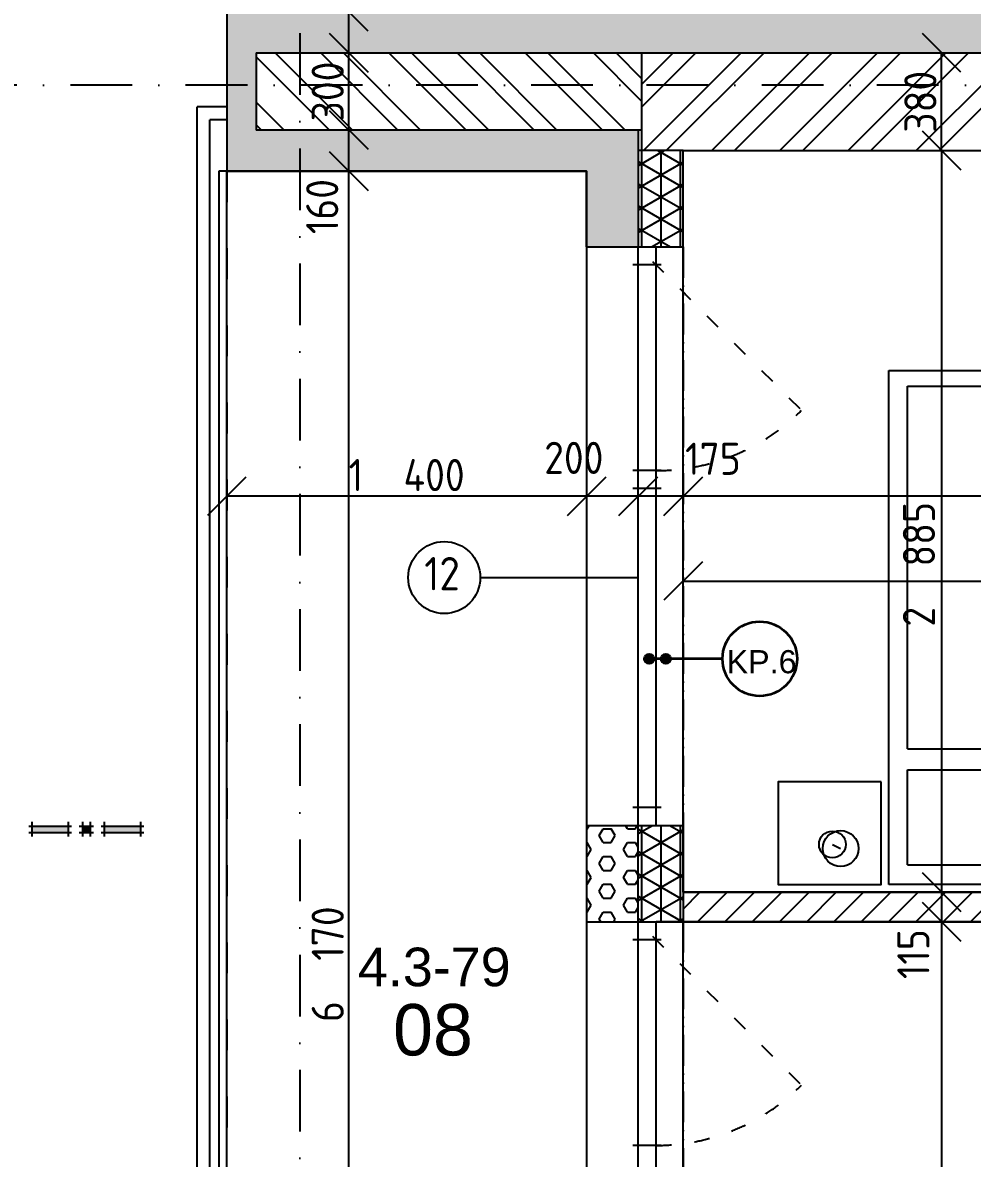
# Model space of a CAD drawing. Extents: x 4511820 to 5180432, y -1526536 to -944957.
# Drawn here: x 5094979 to 5098672, y -1027468 to -1023051 of the extents above; entities that cross this region are included whole.
import ezdxf

# ---------------------------------------------------------------- set-up
doc = ezdxf.new("R2010")
doc.units = 0
doc.header["$MEASUREMENT"] = 0
for name, pattern in [('ACAD_ISO03W100', [30, 12, -18]), ('ACAD_ISO12W100', [22, 12, -3, 0.5, -3, 0.5, -3]), ('BODKOCIARKOVANA_3', [5.6, 3, -1.3, 0, -1.3])]:
    doc.linetypes.add(name, pattern=pattern)
doc.layers.get('0').update_dxf_attribs({"linetype": 'CONTINUOUS'})
doc.layers.get('Defpoints').update_dxf_attribs({"color": 61, "linetype": 'CONTINUOUS'})
for name, color, linetype in [('KÓTY', 4, 'CONTINUOUS'), ('MÚRY', 1, 'CONTINUOUS'), ('OKNÁ', 143, 'CONTINUOUS'), ('osi', 253, 'CONTINUOUS'), ('Plochy', 41, 'CONTINUOUS'), ('POPIS', 7, 'CONTINUOUS'), ('POZEMOK', 7, 'CONTINUOUS'), ('TENKÁ', 7, 'CONTINUOUS'), ('ZARIADENIE', 47, 'CONTINUOUS'), ('ŠRAFY', 82, 'CONTINUOUS')]:
    doc.layers.add(name, color=color, linetype=linetype)
doc.layers.add('preklady', color=74, linetype='CONTINUOUS', lineweight=35)
doc.styles.add('ARIAL', font='arial.ttf')
doc.styles.add('STYLE1', font='isocp.shx')
doc.dimstyles.new('STANDARD-50', dxfattribs={"dimtxt": 125, "dimasz": 150, "dimexe": 10, "dimexo": 200, "dimgap": 20, "dimtad": 1, "dimdsep": 46, "dimlunit": 6, "dimtxsty": 'STYLE1', "dimblk1": 'OBLIQUE', "dimblk2": 'OBLIQUE', "dimsah": 1, "dimcen": 2.5, "dimse1": 1, "dimse2": 1, "dimadec": 0, "dimazin": 0, "dimtfac": 1, "dimtmove": 1, "dimatfit": 3, "dimldrblk": 'OBLIQUE', "dimfxl": 1, "dimtolj": 1, "dimtzin": 0, "dimarcsym": 0})
pattern_1 = [(0, (584112, 0), (0, 54.12658774), [31.25, -62.5]), (120, (584112, 0), (-46.875, -27.06329387), [31.25, -62.5]), (60, (584143.25, 0), (-46.875, 27.06329387), [31.25, -62.5])]
pattern_2 = [(90, (584112, 0), (-75, 5e-15), []), (150, (584112, 0), (-37.5, -64.9519053), []), (210, (584112, 0), (37.5, -64.9519053), [])]

# ---------------------------------------------------------------- blocks, each defined once
blk = doc.blocks.new('_OBLIQUE')
at = {"color": 0, "linetype": 'ByBlock'}
blk.add_line((-0.5, -0.5), (0.5, 0.5), dxfattribs=at)
blk = doc.blocks.new('*D12785')
at = {"layer": 'Defpoints', "color": 0}
for p in [(5092116, -1023293.2), (5096057.5, -1023293.2), (5096057.5, -1028033.2)]:
    blk.add_point(p, dxfattribs=at)
at = {"layer": 'KÓTY', "color": 0, "lineweight": -2}
blk.add_line((5092116, -1028033.2), (5092116, -1023293.2), dxfattribs=at)
at = {"layer": 'KÓTY', "color": 0, "linetype": 'ByBlock', "lineweight": -2, "xscale": 150, "yscale": 150, "zscale": 150}
for p, rotation in [((5092116, -1023293.2), 90), ((5092116, -1028033.2), 270)]:
    blk.add_blockref('_OBLIQUE', p, dxfattribs=dict(at, rotation=rotation))
at = {"layer": 'KÓTY', "color": 0, "insert": (5092033.5, -1025663.2), "char_height": 125, "attachment_point": 5, "rotation": 90, "style": 'STYLE1'}
blk.add_mtext('\\A1;4ﾠ740', dxfattribs=at)
blk = doc.blocks.new('*D12786')
at = {"layer": 'Defpoints', "color": 0}
for p in [(5092116, -1023168.2), (5095887.5, -1023168.2), (5095887.5, -1023293.2)]:
    blk.add_point(p, dxfattribs=at)
at = {"layer": 'KÓTY', "color": 0, "lineweight": -2}
blk.add_line((5092116, -1023293.2), (5092116, -1023168.2), dxfattribs=at)
at = {"layer": 'KÓTY', "color": 0, "linetype": 'ByBlock', "lineweight": -2, "xscale": 150, "yscale": 150, "zscale": 150}
for p, rotation in [((5092116, -1023168.2), 90), ((5092116, -1023293.2), 270)]:
    blk.add_blockref('_OBLIQUE', p, dxfattribs=dict(at, rotation=rotation))
at = {"layer": 'KÓTY', "color": 0, "insert": (5091975.5, -1023358.5), "char_height": 125, "attachment_point": 5, "rotation": 90, "style": 'STYLE1'}
blk.add_mtext('\\A1;125', dxfattribs=at)
blk = doc.blocks.new('*D12787')
at = {"layer": 'Defpoints', "color": 0}
for p in [(5091766, -1023548.2), (5097547.5, -1023548.2), (5097547.5, -1029828.2)]:
    blk.add_point(p, dxfattribs=at)
at = {"layer": 'KÓTY', "color": 0, "lineweight": -2}
blk.add_line((5091766, -1029828.2), (5091766, -1023548.2), dxfattribs=at)
at = {"layer": 'KÓTY', "color": 0, "linetype": 'ByBlock', "lineweight": -2, "xscale": 150, "yscale": 150, "zscale": 150}
for p, rotation in [((5091766, -1023548.2), 90), ((5091766, -1029828.2), 270)]:
    blk.add_blockref('_OBLIQUE', p, dxfattribs=dict(at, rotation=rotation))
at = {"layer": 'KÓTY', "color": 0, "insert": (5091683.5, -1026688.2), "char_height": 125, "attachment_point": 5, "rotation": 90, "style": 'STYLE1'}
blk.add_mtext('\\A1;6ﾠ280', dxfattribs=at)
blk = doc.blocks.new('*D12788')
at = {"layer": 'Defpoints', "color": 0}
for p in [(5091766, -1023168.2), (5097547.5, -1023168.2), (5097547.5, -1023548.2)]:
    blk.add_point(p, dxfattribs=at)
at = {"layer": 'KÓTY', "color": 0, "lineweight": -2}
blk.add_line((5091766, -1023548.2), (5091766, -1023168.2), dxfattribs=at)
at = {"layer": 'KÓTY', "color": 0, "linetype": 'ByBlock', "lineweight": -2, "xscale": 150, "yscale": 150, "zscale": 150}
for p, rotation in [((5091766, -1023168.2), 90), ((5091766, -1023548.2), 270)]:
    blk.add_blockref('_OBLIQUE', p, dxfattribs=dict(at, rotation=rotation))
at = {"layer": 'KÓTY', "color": 0, "insert": (5091683.5, -1023358.2), "char_height": 125, "attachment_point": 5, "rotation": 90, "style": 'STYLE1'}
blk.add_mtext('\\A1;380', dxfattribs=at)
blk = doc.blocks.new('*D12789')
at = {"layer": 'Defpoints', "color": 0}
for p in [(5095887.5, -1023168.2), (5092816, -1023468.2), (5095887.5, -1023468.2)]:
    blk.add_point(p, dxfattribs=at)
at = {"layer": 'KÓTY', "color": 0, "lineweight": -2}
blk.add_line((5092816, -1023168.2), (5092816, -1023468.2), dxfattribs=at)
at = {"layer": 'KÓTY', "color": 0, "linetype": 'ByBlock', "lineweight": -2, "xscale": 150, "yscale": 150, "zscale": 150}
for p, rotation in [((5092816, -1023168.2), 90), ((5092816, -1023468.2), 270)]:
    blk.add_blockref('_OBLIQUE', p, dxfattribs=dict(at, rotation=rotation))
at = {"layer": 'KÓTY', "color": 0, "insert": (5092733.5, -1023318.2), "char_height": 125, "attachment_point": 5, "rotation": 90, "style": 'STYLE1'}
blk.add_mtext('\\A1;300', dxfattribs=at)
blk = doc.blocks.new('*D12791')
at = {"layer": 'Defpoints', "color": 0}
for p in [(5097372.5, -1023468.2), (5092816, -1023923.2), (5097372.5, -1023923.2)]:
    blk.add_point(p, dxfattribs=at)
at = {"layer": 'KÓTY', "color": 0, "lineweight": -2}
blk.add_line((5092816, -1023468.2), (5092816, -1023923.2), dxfattribs=at)
at = {"layer": 'KÓTY', "color": 0, "linetype": 'ByBlock', "lineweight": -2, "xscale": 150, "yscale": 150, "zscale": 150}
for p, rotation in [((5092816, -1023468.2), 90), ((5092816, -1023923.2), 270)]:
    blk.add_blockref('_OBLIQUE', p, dxfattribs=dict(at, rotation=rotation))
at = {"layer": 'KÓTY', "color": 0, "insert": (5092733.5, -1023695.7), "char_height": 125, "attachment_point": 5, "rotation": 90, "style": 'STYLE1'}
blk.add_mtext('\\A1;455', dxfattribs=at)
blk = doc.blocks.new('*D12792')
at = {"layer": 'Defpoints', "color": 0}
for p in [(5097547.5, -1023923.2), (5092816, -1026173.2), (5097547.5, -1026173.2)]:
    blk.add_point(p, dxfattribs=at)
at = {"layer": 'KÓTY', "color": 0, "lineweight": -2}
blk.add_line((5092816, -1023923.2), (5092816, -1026173.2), dxfattribs=at)
at = {"layer": 'KÓTY', "color": 0, "linetype": 'ByBlock', "lineweight": -2, "xscale": 150, "yscale": 150, "zscale": 150}
for p, rotation in [((5092816, -1023923.2), 90), ((5092816, -1026173.2), 270)]:
    blk.add_blockref('_OBLIQUE', p, dxfattribs=dict(at, rotation=rotation))
at = {"layer": 'KÓTY', "color": 0, "insert": (5092733.5, -1025048.2), "char_height": 125, "attachment_point": 5, "rotation": 90, "style": 'STYLE1'}
blk.add_mtext('\\A1;2ﾠ250', dxfattribs=at)
blk = doc.blocks.new('*D12793')
at = {"layer": 'Defpoints', "color": 0}
for p in [(5097360, -1026173.2), (5092816, -1026548.2), (5097360, -1026548.2)]:
    blk.add_point(p, dxfattribs=at)
at = {"layer": 'KÓTY', "color": 0, "lineweight": -2}
blk.add_line((5092816, -1026173.2), (5092816, -1026548.2), dxfattribs=at)
at = {"layer": 'KÓTY', "color": 0, "linetype": 'ByBlock', "lineweight": -2, "xscale": 150, "yscale": 150, "zscale": 150}
for p, rotation in [((5092816, -1026173.2), 90), ((5092816, -1026548.2), 270)]:
    blk.add_blockref('_OBLIQUE', p, dxfattribs=dict(at, rotation=rotation))
at = {"layer": 'KÓTY', "color": 0, "insert": (5092733.5, -1026360.7), "char_height": 125, "attachment_point": 5, "rotation": 90, "style": 'STYLE1'}
blk.add_mtext('\\A1;375', dxfattribs=at)
blk = doc.blocks.new('*D12794')
at = {"layer": 'Defpoints', "color": 0}
for p in [(5097172.5, -1026548.2), (5092816, -1029078.2), (5097172.5, -1029078.2)]:
    blk.add_point(p, dxfattribs=at)
at = {"layer": 'KÓTY', "color": 0, "lineweight": -2}
blk.add_line((5092816, -1026548.2), (5092816, -1029078.2), dxfattribs=at)
at = {"layer": 'KÓTY', "color": 0, "linetype": 'ByBlock', "lineweight": -2, "xscale": 150, "yscale": 150, "zscale": 150}
for p, rotation in [((5092816, -1026548.2), 90), ((5092816, -1029078.2), 270)]:
    blk.add_blockref('_OBLIQUE', p, dxfattribs=dict(at, rotation=rotation))
at = {"layer": 'KÓTY', "color": 0, "insert": (5092733.5, -1027813.2), "char_height": 125, "attachment_point": 5, "rotation": 90, "style": 'STYLE1'}
blk.add_mtext('\\A1;2ﾠ530', dxfattribs=at)
blk = doc.blocks.new('DVOJPOSTEL')
at = {"layer": 'ZARIADENIE', "ltscale": 0.25}
for p, q in [((4444359, -1314665.2), (4444359, -1312665.2)), ((4444359, -1312665.2), (4446159, -1312665.2)), ((4445259, -1312665.2), (4445259, -1314665.2)), ((4446159, -1312665.2), (4446159, -1314665.2)), ((4444139.6, -1312821.2), (4444171.8, -1312805.1)), ((4446378.4, -1312821.2), (4446346.2, -1312805.1)), ((4446159, -1314665.2), (4444359, -1314665.2))]:
    blk.add_line(p, q, dxfattribs=at)
at = {"layer": 'ZARIADENIE', "color": 76, "ltscale": 0.25}
for p, q in [((4444432.3, -1312741.6), (4445177.9, -1312741.6)), ((4444432.3, -1312741.6), (4444432.3, -1313110.9)), ((4445177.9, -1312741.6), (4445177.9, -1313110.9)), ((4446085.7, -1312741.6), (4445340.1, -1312741.6)), ((4445340.1, -1312741.6), (4445340.1, -1313110.9)), ((4446085.7, -1312741.6), (4446085.7, -1313110.9)), ((4444432.3, -1313110.9), (4445177.9, -1313110.9)), ((4446085.7, -1313110.9), (4445340.1, -1313110.9)), ((4444432.3, -1313193.6), (4444432.3, -1314603.6)), ((4444432.3, -1313193.6), (4445027.9, -1313193.6)), ((4445027.9, -1313193.6), (4445177.9, -1313343.6)), ((4445027.9, -1313193.6), (4445027.9, -1313343.6)), ((4445490.1, -1313193.6), (4445340.1, -1313343.6)), ((4446085.7, -1313193.6), (4445490.1, -1313193.6)), ((4445490.1, -1313193.6), (4445490.1, -1313343.6)), ((4446085.7, -1313193.6), (4446085.7, -1314603.6)), ((4445027.9, -1313343.6), (4445177.9, -1313343.6)), ((4445177.9, -1313343.6), (4445177.9, -1314603.6)), ((4445340.1, -1313343.6), (4445340.1, -1314603.6)), ((4445490.1, -1313343.6), (4445340.1, -1313343.6)), ((4444432.3, -1314603.6), (4445177.9, -1314603.6)), ((4446085.7, -1314603.6), (4445340.1, -1314603.6))]:
    blk.add_line(p, q, dxfattribs=at)
at = {"layer": 'ZARIADENIE'}
for points in [[(4444329, -1313065.2), (4443929, -1313065.2), (4443929, -1312665.2), (4444329, -1312665.2)], [(4446189, -1313065.2), (4446589, -1313065.2), (4446589, -1312665.2), (4446189, -1312665.2)]]:
    blk.add_lwpolyline(points, close=True, dxfattribs=at)
at = {"layer": 'ZARIADENIE', "ltscale": 0.25}
for centre, radius in [((4444171.8, -1312805.1), 69.7), ((4446346.2, -1312805.1), 69.7), ((4444139.6, -1312821.2), 51.9), ((4446378.4, -1312821.2), 51.9)]:
    blk.add_circle(centre, radius, dxfattribs=at)
blk = doc.blocks.new('*D19662')
at = {"layer": 'Defpoints', "color": 0}
for p in [(5109572.5, -1021548.5), (5095972.5, -1023168.2), (5109572.5, -1023168.2)]:
    blk.add_point(p, dxfattribs=at)
at = {"layer": 'KÓTY', "color": 0, "lineweight": -2}
blk.add_line((5095972.5, -1021548.5), (5109572.5, -1021548.5), dxfattribs=at)
at = {"layer": 'KÓTY', "color": 0, "linetype": 'ByBlock', "lineweight": -2, "xscale": 150, "yscale": 150, "zscale": 150, "rotation": 180}
blk.add_blockref('_OBLIQUE', (5095972.5, -1021548.5), dxfattribs=at)
at = {"layer": 'KÓTY', "color": 0, "linetype": 'ByBlock', "lineweight": -2, "xscale": 150, "yscale": 150, "zscale": 150}
blk.add_blockref('_OBLIQUE', (5109572.5, -1021548.5), dxfattribs=at)
at = {"layer": 'KÓTY', "color": 0, "insert": (5102772.5, -1021465.9), "char_height": 125, "attachment_point": 5, "style": 'STYLE1'}
blk.add_mtext('\\A1;13ﾠ600', dxfattribs=at)
blk = doc.blocks.new('*D19664')
at = {"layer": 'Defpoints', "color": 0}
for p in [(5109572.5, -1021198.5), (5095972.5, -1023168.2), (5109572.5, -1023168.2)]:
    blk.add_point(p, dxfattribs=at)
at = {"layer": 'KÓTY', "color": 0, "lineweight": -2}
blk.add_line((5095972.5, -1021198.5), (5109572.5, -1021198.5), dxfattribs=at)
at = {"layer": 'KÓTY', "color": 0, "linetype": 'ByBlock', "lineweight": -2, "xscale": 150, "yscale": 150, "zscale": 150, "rotation": 180}
blk.add_blockref('_OBLIQUE', (5095972.5, -1021198.5), dxfattribs=at)
at = {"layer": 'KÓTY', "color": 0, "linetype": 'ByBlock', "lineweight": -2, "xscale": 150, "yscale": 150, "zscale": 150}
blk.add_blockref('_OBLIQUE', (5109572.5, -1021198.5), dxfattribs=at)
at = {"layer": 'KÓTY', "color": 0, "insert": (5102772.5, -1021115.9), "char_height": 125, "attachment_point": 5, "style": 'STYLE1'}
blk.add_mtext('\\A1;13ﾠ600', dxfattribs=at)
blk = doc.blocks.new('*D19665')
at = {"layer": 'Defpoints', "color": 0}
for p in [(5095972.5, -1020848.5), (5095972.5, -1023168.2), (5096057.5, -1023168.2)]:
    blk.add_point(p, dxfattribs=at)
at = {"layer": 'KÓTY', "color": 0, "lineweight": -2}
blk.add_line((5096057.5, -1020848.5), (5095972.5, -1020848.5), dxfattribs=at)
at = {"layer": 'KÓTY', "color": 0, "linetype": 'ByBlock', "lineweight": -2, "xscale": 150, "yscale": 150, "zscale": 150, "rotation": 180}
blk.add_blockref('_OBLIQUE', (5095972.5, -1020848.5), dxfattribs=at)
at = {"layer": 'KÓTY', "color": 0, "linetype": 'ByBlock', "lineweight": -2, "xscale": 150, "yscale": 150, "zscale": 150}
blk.add_blockref('_OBLIQUE', (5096057.5, -1020848.5), dxfattribs=at)
at = {"layer": 'KÓTY', "color": 0, "insert": (5095882, -1020772.7), "char_height": 125, "attachment_point": 5, "style": 'STYLE1'}
blk.add_mtext('\\A1;85', dxfattribs=at)
blk = doc.blocks.new('*D19666')
at = {"layer": 'Defpoints', "color": 0}
for p in [(5095972.5, -1020498.5), (5095972.5, -1023468.2), (5096132.5, -1023468.2)]:
    blk.add_point(p, dxfattribs=at)
at = {"layer": 'KÓTY', "color": 0, "lineweight": -2}
blk.add_line((5096132.5, -1020498.5), (5095972.5, -1020498.5), dxfattribs=at)
at = {"layer": 'KÓTY', "color": 0, "linetype": 'ByBlock', "lineweight": -2, "xscale": 150, "yscale": 150, "zscale": 150, "rotation": 180}
blk.add_blockref('_OBLIQUE', (5095972.5, -1020498.5), dxfattribs=at)
at = {"layer": 'KÓTY', "color": 0, "linetype": 'ByBlock', "lineweight": -2, "xscale": 150, "yscale": 150, "zscale": 150}
blk.add_blockref('_OBLIQUE', (5096132.5, -1020498.5), dxfattribs=at)
at = {"layer": 'KÓTY', "color": 0, "insert": (5096103.3, -1020313.5), "char_height": 125, "attachment_point": 5, "style": 'STYLE1'}
blk.add_mtext('\\A1;160', dxfattribs=at)
blk = doc.blocks.new('*D19667')
at = {"layer": 'Defpoints', "color": 0}
for p in [(5109412.5, -1020498.5), (5096132.5, -1023468.2), (5109412.5, -1023468.2)]:
    blk.add_point(p, dxfattribs=at)
at = {"layer": 'KÓTY', "color": 0, "lineweight": -2}
blk.add_line((5096132.5, -1020498.5), (5109412.5, -1020498.5), dxfattribs=at)
at = {"layer": 'KÓTY', "color": 0, "linetype": 'ByBlock', "lineweight": -2, "xscale": 150, "yscale": 150, "zscale": 150, "rotation": 180}
blk.add_blockref('_OBLIQUE', (5096132.5, -1020498.5), dxfattribs=at)
at = {"layer": 'KÓTY', "color": 0, "linetype": 'ByBlock', "lineweight": -2, "xscale": 150, "yscale": 150, "zscale": 150}
blk.add_blockref('_OBLIQUE', (5109412.5, -1020498.5), dxfattribs=at)
at = {"layer": 'KÓTY', "color": 0, "insert": (5102772.5, -1020415.9), "char_height": 125, "attachment_point": 5, "style": 'STYLE1'}
blk.add_mtext('\\A1;13ﾠ280', dxfattribs=at)
blk = doc.blocks.new('*D19698')
at = {"layer": 'Defpoints', "color": 0}
for p in [(5097547.5, -1024893), (5097547.5, -1024973.7), (5102592.5, -1024973.7)]:
    blk.add_point(p, dxfattribs=at)
at = {"layer": 'KÓTY', "color": 0, "lineweight": -2}
blk.add_line((5102592.5, -1024893), (5097547.5, -1024893), dxfattribs=at)
at = {"layer": 'KÓTY', "color": 0, "linetype": 'ByBlock', "lineweight": -2, "xscale": 150, "yscale": 150, "zscale": 150, "rotation": 180}
blk.add_blockref('_OBLIQUE', (5097547.5, -1024893), dxfattribs=at)
at = {"layer": 'KÓTY', "color": 0, "linetype": 'ByBlock', "lineweight": -2, "xscale": 150, "yscale": 150, "zscale": 150}
blk.add_blockref('_OBLIQUE', (5102592.5, -1024893), dxfattribs=at)
at = {"layer": 'KÓTY', "color": 0, "insert": (5100070, -1024810.4), "char_height": 125, "attachment_point": 5, "style": 'STYLE1'}
blk.add_mtext('\\A1;5ﾠ045', dxfattribs=at)
blk = doc.blocks.new('*D19699')
at = {"layer": 'Defpoints', "color": 0}
for p in [(5097372.5, -1024893), (5097372.5, -1024973.7), (5097547.5, -1024973.7)]:
    blk.add_point(p, dxfattribs=at)
at = {"layer": 'KÓTY', "color": 0, "lineweight": -2}
blk.add_line((5097547.5, -1024893), (5097372.5, -1024893), dxfattribs=at)
at = {"layer": 'KÓTY', "color": 0, "linetype": 'ByBlock', "lineweight": -2, "xscale": 150, "yscale": 150, "zscale": 150, "rotation": 180}
blk.add_blockref('_OBLIQUE', (5097372.5, -1024893), dxfattribs=at)
at = {"layer": 'KÓTY', "color": 0, "linetype": 'ByBlock', "lineweight": -2, "xscale": 150, "yscale": 150, "zscale": 150}
blk.add_blockref('_OBLIQUE', (5097547.5, -1024893), dxfattribs=at)
at = {"layer": 'KÓTY', "color": 0, "insert": (5097663.5, -1024747), "char_height": 125, "attachment_point": 5, "style": 'STYLE1'}
blk.add_mtext('\\A1;175', dxfattribs=at)
blk = doc.blocks.new('*D19700')
at = {"layer": 'Defpoints', "color": 0}
for p in [(5097172.5, -1024893), (5097172.5, -1024973.7), (5097372.5, -1024973.7)]:
    blk.add_point(p, dxfattribs=at)
at = {"layer": 'KÓTY', "color": 0, "lineweight": -2}
blk.add_line((5097372.5, -1024893), (5097172.5, -1024893), dxfattribs=at)
at = {"layer": 'KÓTY', "color": 0, "linetype": 'ByBlock', "lineweight": -2, "xscale": 150, "yscale": 150, "zscale": 150, "rotation": 180}
blk.add_blockref('_OBLIQUE', (5097172.5, -1024893), dxfattribs=at)
at = {"layer": 'KÓTY', "color": 0, "linetype": 'ByBlock', "lineweight": -2, "xscale": 150, "yscale": 150, "zscale": 150}
blk.add_blockref('_OBLIQUE', (5097372.5, -1024893), dxfattribs=at)
at = {"layer": 'KÓTY', "color": 0, "insert": (5097122.5, -1024743.5), "char_height": 125, "attachment_point": 5, "style": 'STYLE1'}
blk.add_mtext('\\A1;200', dxfattribs=at)
blk = doc.blocks.new('*D19701')
at = {"layer": 'Defpoints', "color": 0}
for p in [(5095772.5, -1024893), (5095772.5, -1024973.7), (5097172.5, -1024973.7)]:
    blk.add_point(p, dxfattribs=at)
at = {"layer": 'KÓTY', "color": 0, "lineweight": -2}
blk.add_line((5097172.5, -1024893), (5095772.5, -1024893), dxfattribs=at)
at = {"layer": 'KÓTY', "color": 0, "linetype": 'ByBlock', "lineweight": -2, "xscale": 150, "yscale": 150, "zscale": 150, "rotation": 180}
blk.add_blockref('_OBLIQUE', (5095772.5, -1024893), dxfattribs=at)
at = {"layer": 'KÓTY', "color": 0, "linetype": 'ByBlock', "lineweight": -2, "xscale": 150, "yscale": 150, "zscale": 150}
blk.add_blockref('_OBLIQUE', (5097172.5, -1024893), dxfattribs=at)
at = {"layer": 'KÓTY', "color": 0, "insert": (5096472.5, -1024810.4), "char_height": 125, "attachment_point": 5, "style": 'STYLE1'}
blk.add_mtext('\\A1;1ﾠ400', dxfattribs=at)
blk = doc.blocks.new('*D19706')
at = {"layer": 'Defpoints', "color": 0}
for p in [(5096248, -1023628.2), (5096248, -1023628.2), (5096248, -1029798.2)]:
    blk.add_point(p, dxfattribs=at)
at = {"layer": 'KÓTY', "color": 0, "lineweight": -2}
blk.add_line((5096248, -1029798.2), (5096248, -1023628.2), dxfattribs=at)
at = {"layer": 'KÓTY', "color": 0, "linetype": 'ByBlock', "lineweight": -2, "xscale": 150, "yscale": 150, "zscale": 150}
for p, rotation in [((5096248, -1023628.2), 90), ((5096248, -1029798.2), 270)]:
    blk.add_blockref('_OBLIQUE', p, dxfattribs=dict(at, rotation=rotation))
at = {"layer": 'KÓTY', "color": 0, "insert": (5096165.5, -1026713.2), "char_height": 125, "attachment_point": 5, "rotation": 90, "style": 'STYLE1'}
blk.add_mtext('\\A1;6ﾠ170', dxfattribs=at)
blk = doc.blocks.new('*D19707')
at = {"layer": 'Defpoints', "color": 0}
for p in [(5096248, -1023468.2), (5096248, -1023468.2), (5096248, -1023628.2)]:
    blk.add_point(p, dxfattribs=at)
at = {"layer": 'KÓTY', "color": 0, "lineweight": -2}
blk.add_line((5096248, -1023628.2), (5096248, -1023468.2), dxfattribs=at)
at = {"layer": 'KÓTY', "color": 0, "linetype": 'ByBlock', "lineweight": -2, "xscale": 150, "yscale": 150, "zscale": 150}
for p, rotation in [((5096248, -1023468.2), 90), ((5096248, -1023628.2), 270)]:
    blk.add_blockref('_OBLIQUE', p, dxfattribs=dict(at, rotation=rotation))
at = {"layer": 'KÓTY', "color": 0, "insert": (5096144, -1023766), "char_height": 125, "attachment_point": 5, "rotation": 90, "style": 'STYLE1'}
blk.add_mtext('\\A1;160', dxfattribs=at)
blk = doc.blocks.new('*D19708')
at = {"layer": 'Defpoints', "color": 0}
for p in [(5096248, -1023168.2), (5096248, -1023168.2), (5096248, -1023468.2)]:
    blk.add_point(p, dxfattribs=at)
at = {"layer": 'KÓTY', "color": 0, "lineweight": -2}
blk.add_line((5096248, -1023468.2), (5096248, -1023168.2), dxfattribs=at)
at = {"layer": 'KÓTY', "color": 0, "linetype": 'ByBlock', "lineweight": -2, "xscale": 150, "yscale": 150, "zscale": 150}
for p, rotation in [((5096248, -1023168.2), 90), ((5096248, -1023468.2), 270)]:
    blk.add_blockref('_OBLIQUE', p, dxfattribs=dict(at, rotation=rotation))
at = {"layer": 'KÓTY', "color": 0, "insert": (5096165.5, -1023318.2), "char_height": 125, "attachment_point": 5, "rotation": 90, "style": 'STYLE1'}
blk.add_mtext('\\A1;300', dxfattribs=at)
blk = doc.blocks.new('*D19709')
at = {"layer": 'Defpoints', "color": 0}
for p in [(5096248, -1023008.2), (5096248, -1023008.2), (5096248, -1023168.2)]:
    blk.add_point(p, dxfattribs=at)
at = {"layer": 'KÓTY', "color": 0, "lineweight": -2}
blk.add_line((5096248, -1023168.2), (5096248, -1023008.2), dxfattribs=at)
at = {"layer": 'KÓTY', "color": 0, "linetype": 'ByBlock', "lineweight": -2, "xscale": 150, "yscale": 150, "zscale": 150}
for p, rotation in [((5096248, -1023008.2), 90), ((5096248, -1023168.2), 270)]:
    blk.add_blockref('_OBLIQUE', p, dxfattribs=dict(at, rotation=rotation))
at = {"layer": 'KÓTY', "color": 0, "insert": (5096171.5, -1022822), "char_height": 125, "attachment_point": 5, "rotation": 90, "style": 'STYLE1'}
blk.add_mtext('\\A1;160', dxfattribs=at)
blk = doc.blocks.new('*D19716')
at = {"layer": 'Defpoints', "color": 0}
for p in [(5097547.5, -1023168.2), (5098553, -1023168.2), (5097547.5, -1023548.2)]:
    blk.add_point(p, dxfattribs=at)
at = {"layer": 'KÓTY', "color": 0, "lineweight": -2}
blk.add_line((5098553, -1023548.2), (5098553, -1023168.2), dxfattribs=at)
at = {"layer": 'KÓTY', "color": 0, "linetype": 'ByBlock', "lineweight": -2, "xscale": 150, "yscale": 150, "zscale": 150}
for p, rotation in [((5098553, -1023168.2), 90), ((5098553, -1023548.2), 270)]:
    blk.add_blockref('_OBLIQUE', p, dxfattribs=dict(at, rotation=rotation))
at = {"layer": 'KÓTY', "color": 0, "insert": (5098470.5, -1023358.2), "char_height": 125, "attachment_point": 5, "rotation": 90, "style": 'STYLE1'}
blk.add_mtext('\\A1;380', dxfattribs=at)
blk = doc.blocks.new('*D19717')
at = {"layer": 'Defpoints', "color": 0}
for p in [(5097547.5, -1023548.2), (5097547.5, -1026433.2), (5098553, -1026433.2)]:
    blk.add_point(p, dxfattribs=at)
at = {"layer": 'KÓTY', "color": 0, "lineweight": -2}
blk.add_line((5098553, -1023548.2), (5098553, -1026433.2), dxfattribs=at)
at = {"layer": 'KÓTY', "color": 0, "linetype": 'ByBlock', "lineweight": -2, "xscale": 150, "yscale": 150, "zscale": 150}
for p, rotation in [((5098553, -1023548.2), 90), ((5098553, -1026433.2), 270)]:
    blk.add_blockref('_OBLIQUE', p, dxfattribs=dict(at, rotation=rotation))
at = {"layer": 'KÓTY', "color": 0, "insert": (5098465, -1025157.5), "char_height": 125, "attachment_point": 5, "rotation": 90, "style": 'STYLE1'}
blk.add_mtext('\\A1;2ﾠ885', dxfattribs=at)
blk = doc.blocks.new('*D19718')
at = {"layer": 'Defpoints', "color": 0}
for p in [(5098553, -1026433.2), (5098553, -1026548.2), (5098553, -1026548.2)]:
    blk.add_point(p, dxfattribs=at)
at = {"layer": 'KÓTY', "color": 0, "lineweight": -2}
blk.add_line((5098553, -1026433.2), (5098553, -1026548.2), dxfattribs=at)
at = {"layer": 'KÓTY', "color": 0, "linetype": 'ByBlock', "lineweight": -2, "xscale": 150, "yscale": 150, "zscale": 150}
for p, rotation in [((5098553, -1026433.2), 90), ((5098553, -1026548.2), 270)]:
    blk.add_blockref('_OBLIQUE', p, dxfattribs=dict(at, rotation=rotation))
at = {"layer": 'KÓTY', "color": 0, "insert": (5098443, -1026674), "char_height": 125, "attachment_point": 5, "rotation": 90, "style": 'STYLE1'}
blk.add_mtext('\\A1;115', dxfattribs=at)
blk = doc.blocks.new('*D19719')
at = {"layer": 'Defpoints', "color": 0}
for p in [(5098553, -1026548.2), (5098553, -1029828.2), (5098553, -1029828.2)]:
    blk.add_point(p, dxfattribs=at)
at = {"layer": 'KÓTY', "color": 0, "lineweight": -2}
blk.add_line((5098553, -1026548.2), (5098553, -1029828.2), dxfattribs=at)
at = {"layer": 'KÓTY', "color": 0, "linetype": 'ByBlock', "lineweight": -2, "xscale": 150, "yscale": 150, "zscale": 150}
for p, rotation in [((5098553, -1026548.2), 90), ((5098553, -1029828.2), 270)]:
    blk.add_blockref('_OBLIQUE', p, dxfattribs=dict(at, rotation=rotation))
at = {"layer": 'KÓTY', "color": 0, "insert": (5098470.5, -1028188.2), "char_height": 125, "attachment_point": 5, "rotation": 90, "style": 'STYLE1'}
blk.add_mtext('\\A1;3ﾠ280', dxfattribs=at)
blk = doc.blocks.new('*D19721')
at = {"layer": 'Defpoints', "color": 0}
for p in [(5101392.5, -1025222.5), (5097547.5, -1026433.2), (5101392.5, -1026433.2)]:
    blk.add_point(p, dxfattribs=at)
at = {"layer": 'KÓTY', "color": 0, "lineweight": -2}
blk.add_line((5097547.5, -1025222.5), (5101392.5, -1025222.5), dxfattribs=at)
at = {"layer": 'KÓTY', "color": 0, "linetype": 'ByBlock', "lineweight": -2, "xscale": 150, "yscale": 150, "zscale": 150, "rotation": 180}
blk.add_blockref('_OBLIQUE', (5097547.5, -1025222.5), dxfattribs=at)
at = {"layer": 'KÓTY', "color": 0, "linetype": 'ByBlock', "lineweight": -2, "xscale": 150, "yscale": 150, "zscale": 150}
blk.add_blockref('_OBLIQUE', (5101392.5, -1025222.5), dxfattribs=at)
at = {"layer": 'KÓTY', "color": 0, "insert": (5099470, -1025140), "char_height": 125, "attachment_point": 5, "style": 'STYLE1'}
blk.add_mtext('\\A1;3ﾠ845', dxfattribs=at)

msp = doc.modelspace()

# ---------------------------------------------------------------- hatches: boundary and pattern name
at = {"layer": 'preklady'}
h = msp.add_hatch(color=256, dxfattribs=at)
h.dxf.hatch_style = 1
h.paths.add_polyline_path([(5097415.393, -1025543.641, 1), (5097415.393, -1025506.641, 1)])
h = msp.add_hatch(color=256, dxfattribs=at)
h.dxf.hatch_style = 1
h.paths.add_polyline_path([(5097480.393, -1025543.641, 1), (5097480.393, -1025506.641, 1)])
at = {"layer": 'TENKÁ'}
h = msp.add_hatch(color=256, dxfattribs=at)
h.dxf.hatch_style = 1
h.paths.add_polyline_path([(5095156.375, -1026201.449), (5095015.25, -1026201.449), (5095015.25, -1026175.574), (5095156.375, -1026175.574)])
h = msp.add_hatch(color=256, dxfattribs=at)
h.dxf.hatch_style = 1
h.paths.add_polyline_path([(5095211.25, -1026201.449), (5095211.25, -1026175.574), (5095241.5, -1026175.574), (5095241.5, -1026201.449)])
h = msp.add_hatch(color=256, dxfattribs=at)
h.dxf.hatch_style = 1
h.paths.add_polyline_path([(5095296.375, -1026201.449), (5095296.375, -1026175.574), (5095437.5, -1026175.574), (5095437.5, -1026201.449)])
at = {"layer": 'ŠRAFY'}
h = msp.add_hatch(dxfattribs=at)
h.set_pattern_fill('HEX', color=256, scale=250)
h.set_pattern_definition(pattern_1)
h.paths.add_polyline_path([(5097372.5, -1023548.172), (5097372.5, -1023468.172), (5095887.5, -1023468.172), (5095887.5, -1023168.172), (5097387.5, -1023168.172), (5109612.5, -1023168.172), (5109612.5, -1024168.172), (5109772.5, -1024168.172), (5109772.5, -1023548.172), (5109772.5, -1023008.172), (5095772.5, -1023008.172), (5095772.5, -1023628.172), (5095842.5, -1023628.172), (5095902.5, -1023628.172), (5097172.5, -1023628.172), (5097172.5, -1023923.172), (5097372.5, -1023923.172)])
h = msp.add_hatch(dxfattribs=at)
h.set_pattern_fill('ANSI32', color=256, scale=500, angle=90)
h.set_pattern_definition([(135, (584112, 91563.12), (-132.5825215, -132.5825215), []), (135, (584112, 91651.5), (-132.5825215, -132.5825215), [])])
h.paths.add_polyline_path([(5097387.5, -1023168.172), (5095887.5, -1023168.172), (5095887.5, -1023468.172), (5097387.5, -1023468.172)])
h = msp.add_hatch(dxfattribs=at)
h.set_pattern_fill('ANSI32', color=256, scale=500)
h.set_pattern_definition([(45, (584112, 91563.12), (-132.5825215, 132.5825215), []), (45, (584200.39, 91563.12), (-132.5825215, 132.5825215), [])])
h.paths.add_polyline_path([(5097387.5, -1023548.172), (5097547.5, -1023548.172), (5102592.5, -1023548.172), (5102892.5, -1023548.172), (5105192.5, -1023548.172), (5105392.5, -1023548.172), (5106992.5, -1023548.172), (5107192.5, -1023548.172), (5109232.5, -1023548.172), (5109232.5, -1024168.172), (5109612.5, -1024168.172), (5109612.5, -1023168.172), (5097387.5, -1023168.172)])
at = {"layer": 'ŠRAFY', "ltscale": 0.25}
h = msp.add_hatch(dxfattribs=at)
h.set_pattern_fill('NET3', color=256, scale=600, angle=90)
h.set_pattern_definition(pattern_2)
h.paths.add_polyline_path([(5097372.5, -1023923.172), (5097442.5, -1023923.172), (5097547.5, -1023923.172), (5097547.5, -1023548.172), (5097387.5, -1023548.172), (5097372.5, -1023548.172)])
at = {"layer": 'ŠRAFY'}
h = msp.add_hatch(dxfattribs=at)
h.set_pattern_fill('HEX', color=256, scale=250)
h.set_pattern_definition(pattern_1)
h.paths.add_polyline_path([(5097372.5, -1026548.172), (5097372.5, -1026173.172), (5097172.5, -1026173.172), (5097172.5, -1026548.172)])
at = {"layer": 'ŠRAFY', "ltscale": 0.25}
h = msp.add_hatch(dxfattribs=at)
h.set_pattern_fill('NET3', color=256, scale=600, angle=90)
h.set_pattern_definition(pattern_2)
h.paths.add_polyline_path([(5097547.5, -1026548.172), (5097547.5, -1026433.172), (5097547.5, -1026173.172), (5097372.5, -1026173.172), (5097372.5, -1026548.172)])
h = msp.add_hatch(dxfattribs=at)
h.set_pattern_fill('ANSI31', color=256, scale=600, style=0)
h.set_pattern_definition([(45, (584112, 0), (-53.0330086, 53.0330086), [])])
h.paths.add_polyline_path([(5101277.5, -1026548.172), (5101277.5, -1028048.172), (5101392.5, -1028048.172), (5101392.5, -1027563.172), (5101542.5, -1027563.172), (5101542.5, -1027448.172), (5101392.5, -1027448.172), (5101392.5, -1026433.172), (5097547.5, -1026433.172), (5097547.5, -1026548.172)])

# ---------------------------------------------------------------- linework, layer by layer
at = {"layer": 'MÚRY'}
for p, q in [((5095772.5, -1023008.172), (5095772.5, -1023628.172)), ((5097547.5, -1023548.172), (5102592.5, -1023548.172)), ((5097547.5, -1023923.172), (5097547.5, -1023548.172)), ((5097172.5, -1023628.172), (5095772.5, -1023628.172)), ((5097172.5, -1023923.172), (5097172.5, -1023628.172)), ((5097172.5, -1023923.172), (5097547.5, -1023923.172)), ((5097172.5, -1026173.172), (5097547.5, -1026173.172)), ((5097172.5, -1026173.172), (5097172.5, -1026548.172)), ((5097547.5, -1026173.172), (5097547.5, -1026433.172)), ((5097547.5, -1026433.172), (5101392.5, -1026433.172)), ((5097172.5, -1026548.172), (5097547.5, -1026548.172)), ((5101277.5, -1026548.172), (5097442.5, -1026548.172))]:
    msp.add_line(p, q, dxfattribs=at)
at = {"layer": 'OKNÁ', "ltscale": 0.25}
for p, q in [((5097372.5, -1026173.172), (5097372.5, -1023923.172)), ((5097442.5, -1026173.172), (5097442.5, -1023923.172)), ((5097462.5, -1023993.172), (5097352.5, -1023993.172)), ((5097462.5, -1024793.172), (5097352.5, -1024793.172)), ((5097462.5, -1024863.172), (5097352.5, -1024863.172)), ((5096758.646, -1025209), (5097372.5, -1025209)), ((5097462.5, -1026103.172), (5097352.5, -1026103.172)), ((5097372.5, -1029078.172), (5097372.5, -1026548.172)), ((5097442.5, -1029078.172), (5097442.5, -1026548.172)), ((5097462.5, -1026618.172), (5097352.5, -1026618.172)), ((5097462.5, -1027418.172), (5097352.5, -1027418.172))]:
    msp.add_line(p, q, dxfattribs=at)
at = {"layer": 'OKNÁ', "linetype": 'ACAD_ISO03W100', "ltscale": 5}
for p, q in [((5097428.358, -1023979.03), (5098008.185, -1024558.857)), ((5097428.358, -1026604.03), (5098008.185, -1027183.857))]:
    msp.add_line(p, q, dxfattribs=at)
at = {"layer": 'OKNÁ', "ltscale": 0.25}
msp.add_circle((5096618.646, -1025209), 140, dxfattribs=at)
at = {"layer": 'OKNÁ', "linetype": 'ACAD_ISO03W100', "ltscale": 5}
for centre in [(5097442.5, -1023993.172), (5097442.5, -1026618.172)]:
    msp.add_arc(centre, 800, 270, 315, dxfattribs=at)
at = {"layer": 'osi', "linetype": 'BODKOCIARKOVANA_3', "ltscale": 80}
for p, q in [((5096057.5, -1022195.078), (5096057.5, -1054162.98)), ((5157242.5, -1023293.172), (5093572.5, -1023293.172))]:
    msp.add_line(p, q, dxfattribs=at)
at = {"layer": 'Plochy'}
for points in [[(5097547.5, -1026433.172), (5097547.5, -1023548.172), (5102592.5, -1023548.172), (5102592.5, -1027448.172), (5101392.5, -1027448.172), (5101392.5, -1026433.172)], [(5097172.5, -1029798.172), (5095772.5, -1029798.172), (5095772.5, -1023628.172), (5097172.5, -1023628.172)], [(5097547.5, -1026548.172), (5101277.5, -1026548.172), (5101277.5, -1029228.172), (5100627.5, -1029228.172), (5100627.5, -1029828.172), (5097547.5, -1029828.172)]]:
    msp.add_lwpolyline(points, close=True, dxfattribs=at)
at = {"layer": 'POZEMOK'}
for p, q in [((5095657.5, -1036308.172), (5095657.5, -1023378.172)), ((5095772.5, -1023378.172), (5095657.5, -1023378.172)), ((5095707.5, -1036308.172), (5095707.5, -1023428.172)), ((5095772.5, -1023428.172), (5095707.5, -1023428.172))]:
    msp.add_line(p, q, dxfattribs=at)
at = {"layer": 'preklady'}
msp.add_line((5097700.701, -1025525.141), (5097433.893, -1025525.141), dxfattribs=at)
at = {"layer": 'preklady', "ltscale": 0.25}
msp.add_circle((5097845.701, -1025525.141), 145, dxfattribs=at)
at = {"layer": 'preklady'}
for centre in [(5097415.393, -1025525.141), (5097480.393, -1025525.141)]:
    msp.add_circle(centre, 18.5, dxfattribs=at)
at = {"layer": 'TENKÁ'}
for p, q in [((5095887.5, -1023168.172), (5109612.5, -1023168.172)), ((5095887.5, -1023168.172), (5095887.5, -1023468.172)), ((5097387.5, -1023548.172), (5097387.5, -1023168.172)), ((5097387.5, -1023468.172), (5095887.5, -1023468.172)), ((5097372.5, -1023468.172), (5097372.5, -1023923.172)), ((5097547.5, -1023548.172), (5097372.5, -1023548.172)), ((5095742.5, -1023628.172), (5095742.5, -1036308.172)), ((5095772.5, -1023628.172), (5095742.5, -1023628.172)), ((5095002.75, -1026175.574), (5095168.875, -1026175.574)), ((5095015.25, -1026159.324), (5095015.25, -1026216.324)), ((5095156.375, -1026159.324), (5095156.375, -1026216.324)), ((5095198.75, -1026175.574), (5095254, -1026175.574)), ((5095211.25, -1026159.324), (5095211.25, -1026216.324)), ((5095241.5, -1026159.324), (5095241.5, -1026216.324)), ((5095283.875, -1026175.574), (5095450, -1026175.574)), ((5095296.375, -1026159.324), (5095296.375, -1026216.324)), ((5095437.5, -1026159.324), (5095437.5, -1026216.324)), ((5097372.5, -1026548.172), (5097372.5, -1026173.172)), ((5095002.75, -1026201.449), (5095168.875, -1026201.449)), ((5095198.75, -1026201.449), (5095254, -1026201.449)), ((5095283.875, -1026201.449), (5095450, -1026201.449)), ((5097547.5, -1026433.172), (5097547.5, -1026548.172))]:
    msp.add_line(p, q, dxfattribs=at)
at = {"layer": 'TENKÁ', "linetype": 'ACAD_ISO03W100', "ltscale": 10}
msp.add_line((5095772.5, -1023628.172), (5095772.5, -1036308.172), dxfattribs=at)
at = {"layer": 'TENKÁ', "linetype": 'ACAD_ISO12W100', "ltscale": 10}
for p, q in [((5097172.5, -1023923.172), (5097172.5, -1026173.172)), ((5097547.5, -1023923.172), (5097547.5, -1026173.172)), ((5097172.5, -1026548.172), (5097172.5, -1029078.172)), ((5097547.5, -1026548.172), (5097547.5, -1029078.172))]:
    msp.add_line(p, q, dxfattribs=at)

# ---------------------------------------------------------------- block references
at = {"layer": 'ZARIADENIE', "color": 2, "rotation": 180}
msp.add_blockref('DVOJPOSTEL', (9544506.5, -2339068.363), dxfattribs=at)

# ---------------------------------------------------------------- texts
at = {"layer": 'POPIS', "lineweight": 40, "ltscale": 0.25, "style": 'ARIAL'}
for s, height, p in [('4.3-79', 150, (5096282.769, -1026798.751)), ('08', 200, (5096419.438, -1027068.099))]:
    msp.add_text(s, height=height, dxfattribs=at).set_placement(p)
at = {"layer": 'preklady', "linetype": 'Continuous', "lineweight": 20, "style": 'ARIAL'}
msp.add_text('KP.6', height=90, dxfattribs=at).set_placement((5097716.438, -1025581.398))
at = {"layer": 'TENKÁ', "style": 'STYLE1'}
msp.add_text('12', height=130, dxfattribs=at).set_placement((5096541.116, -1025259))

# ---------------------------------------------------------------- dimensions: what is measured, and where the dimension line sits
at = {"layer": 'KÓTY'}
for base, p1, p2, picture, middle in [((5095972.5, -1020498.48), (5096132.5, -1023468.172), (5095972.5, -1023468.172), '*D19666', (5096103.25, -1020313.48)), ((5109412.5, -1020498.48), (5096132.5, -1023468.172), (5109412.5, -1023468.172), '*D19667', (5102772.5, -1020415.938)), ((5109572.5, -1021198.48), (5095972.5, -1023168.172), (5109572.5, -1023168.172), '*D19664', (5102772.5, -1021115.938)), ((5109572.5, -1021548.48), (5095972.5, -1023168.172), (5109572.5, -1023168.172), '*D19662', (5102772.5, -1021465.938)), ((5095772.5, -1024892.98), (5097172.5, -1024973.672), (5095772.5, -1024973.672), '*D19701', (5096472.5, -1024810.438)), ((5097547.5, -1024892.98), (5102592.5, -1024973.672), (5097547.5, -1024973.672), '*D19698', (5100070, -1024810.438)), ((5101392.5, -1025222.5), (5097547.5, -1026433.172), (5101392.5, -1026433.172), '*D19721', (5099470, -1025139.957))]:
    dim = msp.add_linear_dim(base=base, p1=p1, p2=p2, dimstyle='STANDARD-50', dxfattribs=at)
    dim.commit()
    dim.dimension.update_dxf_attribs({"geometry": picture, "text_midpoint": middle})
for base, p1, p2, picture, middle in [((5095972.5, -1020848.48), (5096057.5, -1023168.172), (5095972.5, -1023168.172), '*D19665', (5095882, -1020855.172)), ((5097172.5, -1024892.98), (5097372.5, -1024973.672), (5097172.5, -1024973.672), '*D19700', (5097122.5, -1024825.98)), ((5097372.5, -1024892.98), (5097547.5, -1024973.672), (5097372.5, -1024973.672), '*D19699', (5097663.5, -1024829.48))]:
    dim = msp.add_linear_dim(base=base, p1=p1, p2=p2, dimstyle='STANDARD-50', dxfattribs=at)
    dim.commit()
    dim.dimension.update_dxf_attribs({"geometry": picture, "text_midpoint": middle, "dimtype": 160})
for base, p1, p2, picture, middle in [((5096248, -1023008.172), (5096248, -1023168.172), (5096248, -1023008.172), '*D19709', (5096254, -1022821.98)), ((5096248, -1023468.172), (5096248, -1023628.172), (5096248, -1023468.172), '*D19707', (5096226.5, -1023765.98)), ((5098553, -1026433.172), (5097547.5, -1023548.172), (5097547.5, -1026433.172), '*D19717', (5098547.5, -1025157.5)), ((5098553, -1026548.172), (5098553, -1026433.172), (5098553, -1026548.172), '*D19718', (5098525.5, -1026674))]:
    dim = msp.add_linear_dim(base=base, p1=p1, p2=p2, angle=90, dimstyle='STANDARD-50', override={"dimtxsty": 'STYLE1', "dimldrblk": 'OBLIQUE'}, dxfattribs=at)
    dim.commit()
    dim.dimension.update_dxf_attribs({"geometry": picture, "text_midpoint": middle, "dimtype": 160})
for base, p1, p2, picture, middle in [((5091766, -1023168.172), (5097547.5, -1023548.172), (5097547.5, -1023168.172), '*D12788', (5091683.5, -1023358.172)), ((5092816, -1023468.172), (5095887.5, -1023168.172), (5095887.5, -1023468.172), '*D12789', (5092733.5, -1023318.172)), ((5098553, -1023168.172), (5097547.5, -1023548.172), (5097547.5, -1023168.172), '*D19716', (5098470.5, -1023358.172)), ((5092116, -1023293.172), (5096057.5, -1028033.172), (5096057.5, -1023293.172), '*D12785', (5092033.457, -1025663.172)), ((5092816, -1023923.172), (5097372.5, -1023468.172), (5097372.5, -1023923.172), '*D12791', (5092733.5, -1023695.672)), ((5091766, -1023548.172), (5097547.5, -1029828.172), (5097547.5, -1023548.172), '*D12787', (5091683.457, -1026688.172)), ((5092816, -1026173.172), (5097547.5, -1023923.172), (5097547.5, -1026173.172), '*D12792', (5092733.457, -1025048.172)), ((5092816, -1026548.172), (5097360, -1026173.172), (5097360, -1026548.172), '*D12793', (5092733.5, -1026360.672)), ((5092816, -1029078.172), (5097172.5, -1026548.172), (5097172.5, -1029078.172), '*D12794', (5092733.457, -1027813.172))]:
    dim = msp.add_linear_dim(base=base, p1=p1, p2=p2, angle=90, dimstyle='STANDARD-50', dxfattribs=at)
    dim.commit()
    dim.dimension.update_dxf_attribs({"geometry": picture, "text_midpoint": middle})
dim = msp.add_linear_dim(base=(5092116, -1023168.172), p1=(5095887.5, -1023293.172), p2=(5095887.5, -1023168.172), angle=90, dimstyle='STANDARD-50', dxfattribs=at)
dim.commit()
dim.dimension.update_dxf_attribs({"geometry": '*D12786', "text_midpoint": (5092058, -1023358.48), "dimtype": 160})
for base, p1, p2, picture, middle in [((5096248, -1023168.172), (5096248, -1023468.172), (5096248, -1023168.172), '*D19708', (5096165.5, -1023318.172)), ((5096248, -1023628.172), (5096248, -1029798.172), (5096248, -1023628.172), '*D19706', (5096165.457, -1026713.172)), ((5098553, -1029828.172), (5098553, -1026548.172), (5098553, -1029828.172), '*D19719', (5098470.457, -1028188.172))]:
    dim = msp.add_linear_dim(base=base, p1=p1, p2=p2, angle=90, dimstyle='STANDARD-50', override={"dimtxsty": 'STYLE1', "dimldrblk": 'OBLIQUE'}, dxfattribs=at)
    dim.commit()
    dim.dimension.update_dxf_attribs({"geometry": picture, "text_midpoint": middle})

doc.saveas('drawing.dxf')
